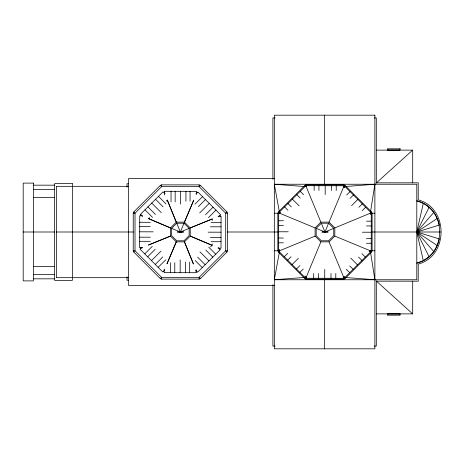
<?xml version="1.0" encoding="UTF-8"?>
<svg xmlns="http://www.w3.org/2000/svg" width="464" height="464" viewBox="0 0 464 464"><rect width="100%" height="100%" fill="white"/><g stroke="black" fill="none" stroke-linecap="round" stroke-linejoin="round"><path stroke-width="0.7" d="M164.186 269.039L164.181 272.652L196.144 272.704L196.15 269.752M164.569 194.95L164.575 191.296L196.545 191.348L196.539 194.254M170.648 272.664L170.665 262.723M171.03 201.956L171.048 191.307M174.771 272.67L174.789 262.728M175.154 201.962L175.172 191.313M180.16 272.681L180.183 259.898M180.537 204.102L180.56 191.319M185.548 272.687L185.565 262.038M185.931 201.272L185.948 191.33M189.672 272.693L189.689 262.044M190.054 201.277L190.072 191.336M313.693 278.272L313.699 273.487M314.145 190.478L314.157 185.693M318.478 278.278L318.49 273.493M318.936 190.484L318.942 185.699M324.73 278.29L324.748 269.404M325.183 194.596L325.194 185.71M330.983 278.301L330.994 273.516M331.441 190.507L331.447 185.722M335.774 278.307L335.779 273.522M336.226 190.513L336.238 185.728M370.533 211.804L374.883 184.249L345.164 186.545M279.235 211.097L274.323 184.249L416.794 184.249L416.794 279.751L274.323 279.751L279.235 252.903M423.284 203.394L416.794 232L423.284 260.606L416.794 263.123C447.319 256.29 447.25 207.686 416.794 200.877C428.115 203.945 437.088 213.556 439.373 225.057L416.794 232L429.055 256.702L423.284 260.606M429.055 256.702L433.805 251.616L437.303 245.589L439.373 238.943L416.794 232L429.055 207.298M133.238 213.22L133.76 211.961L160.318 185.397L161.576 184.875L199.143 184.875L200.402 185.397L226.96 211.961L227.482 213.22L227.482 250.78L226.96 252.039L200.402 278.603L199.143 279.125L161.576 279.125L160.318 278.603L133.76 252.039L133.238 250.78L133.238 213.22L135.018 213.22L161.576 186.656L199.143 186.656L225.701 213.22L225.701 250.78L199.143 277.344L161.576 277.344L135.018 250.78L135.018 213.22L133.76 211.961M180.774 231.002L183.999 223.219L176.72 223.219L171.581 228.363L171.581 235.637L176.72 240.781L183.999 240.781L189.144 235.637L189.144 228.363L183.999 223.219M278.365 211.961L277.843 213.22L277.843 250.78L278.365 252.039L304.923 278.603L306.182 279.125L343.743 279.125L345.001 278.603L371.565 252.039L372.087 250.78L372.087 213.22L371.565 211.961L345.001 185.397L343.743 184.875L306.182 184.875L304.923 185.397L278.365 211.961L279.618 213.22L315.097 227.911L320.879 222.134L329.051 222.134L334.828 227.911L334.828 236.089L329.051 241.866L320.879 241.866L315.097 236.089L315.097 227.911M320.879 241.866L306.182 277.344L306.182 278.255L343.285 278.319L343.285 277.344L343.743 277.344L345.001 278.603M325.374 231.002L328.599 223.219L321.326 223.219L316.181 228.363L316.181 235.637L321.326 240.781L328.599 240.781L333.744 235.637L333.744 228.363L328.599 223.219M329.051 222.134L343.743 186.656L343.749 185.745L306.646 185.681L306.64 186.656L306.182 186.656L304.923 185.397M193.714 200.135L184.446 222.134L176.274 222.134L170.491 227.911L170.491 236.089L176.274 241.866L184.446 241.866L190.228 236.089L190.228 227.911L184.446 222.134L193.714 200.286M167.005 263.865L176.274 241.866L167.005 263.714M140.969 214.936L140.731 215.255L141.01 214.971M219.75 249.064L219.988 248.745L219.71 249.029M370.028 251.152L370.307 250.78L374.883 250.78M433.805 212.384L416.794 232L433.805 251.616M149.652 217.639L148.642 218.648L170.491 227.911L148.492 218.648M166.263 201.028L167.266 200.025L176.274 222.134L167.376 200.135M133.76 252.039L135.018 250.78L133.238 250.78M200.402 185.397L199.143 186.656L199.143 184.875M160.318 278.603L161.576 277.344L161.576 279.125M226.96 211.961L225.701 213.22L227.482 213.22M210.563 246.865L212.077 245.352L190.228 236.089L212.228 245.352L212.228 243.931M280.645 212.199L279.618 213.22L274.323 213.22M278.365 252.039L279.618 250.78L315.097 236.089M345.001 185.397L343.743 186.656L344.769 187.676M304.923 278.603L306.182 277.344L304.848 276.01M371.565 211.961L370.307 213.22L334.828 227.911M343.285 277.408L344.769 276.324M369.286 251.801L370.307 250.78L371.223 250.78L371.287 213.678L370.307 213.678M142.233 247.254L140.174 249.301L162.736 271.945L164.83 269.862M195.895 194.138L197.983 192.055L220.551 214.699L218.492 216.746M144.739 253.883L152.285 246.367M195.008 204.16L202.553 196.637M147.651 256.807L155.196 249.29M198.424 206.579L205.465 199.561M151.455 260.623L161.008 251.099M199.711 212.901L209.264 203.377M155.26 264.439L162.8 256.923M205.523 214.71L213.069 207.193M158.172 267.363L165.712 259.84M208.435 217.633L215.98 210.117M344.073 186.98L344.764 186.29L370.956 212.576L370.307 213.22L370.307 214.664M284.275 256.749L287.663 253.367M346.678 194.99L350.065 191.615M287.657 260.136L291.044 256.76M350.053 198.383L353.446 195.002M292.071 264.567L298.364 258.297M351.567 205.703L357.86 199.433M296.484 268.998L299.872 265.617M358.881 207.24L362.274 203.864M299.86 272.385L303.253 269.01M362.262 210.633L365.655 207.251M305.857 277.02L305.167 277.71L278.974 251.424L279.618 250.78L279.618 249.336M375.95 183.286L412.693 150.127L412.693 182.828M437.303 218.411L416.794 232L437.303 245.589M181.36 231.588L189.144 228.363M325.96 231.588L333.744 228.363M212.338 218.909L190.228 227.911L212.228 219.014L212.228 220.441M148.387 245.091L170.491 236.089L148.492 244.986M164.575 192.079L164.181 192.137L164.575 192.137M306.64 186.592L305.538 186.012L279.258 212.199L279.949 212.895L278.707 213.22L278.644 250.322L279.618 250.322M196.144 271.921L196.539 271.863L196.144 271.863M274.323 279.751L304.059 277.501M275.065 117.926L272.896 117.926L272.896 179.406M374.141 117.926L376.31 117.926L376.31 182.822L418.221 182.822L418.221 199.903C448.671 207.773 448.671 256.227 418.221 264.097L418.221 281.178L376.31 281.178L376.31 346.074L374.141 346.074M376.31 150.127L412.693 150.127M274.323 178.617L128.458 178.617L128.458 285.383L274.323 285.383M128.476 183.744L127.032 183.744L127.032 187.125M33.373 185.171L54.648 185.171M128.458 186.319L56.364 186.319L56.364 277.681L128.458 277.681M33.373 189.451L54.648 189.451M33.373 197.391L54.648 197.391M374.883 213.22L370.307 213.22L370.371 213.678M23.2 232L54.648 232M56.364 232L133.516 232M227.389 232L277.93 232M371.618 232L440.8 232M227.482 250.78L225.701 250.78L226.96 252.039M274.323 250.78L279.618 250.78L279.554 250.322M33.373 266.609L54.648 266.609M33.373 274.549L54.648 274.549M33.373 278.829L54.648 278.829M128.476 280.256L127.032 280.256L127.032 276.875M376.31 313.873L412.693 313.873L412.693 281.172M275.065 346.074L272.896 346.074L272.896 284.594M142.616 215.824L139.71 215.818L139.652 247.782L142.605 247.788M218.115 216.212L221.067 216.218L221.015 248.182L218.109 248.176M278.696 220.725L283.481 220.736M366.485 221.183L371.27 221.189M139.699 222.291L150.348 222.308M211.114 222.668L221.055 222.685M278.684 225.516L283.469 225.521M366.479 225.968L371.264 225.98M139.693 226.415L150.342 226.432M210.401 226.792L221.05 226.815M278.673 231.768L288.243 231.785M139.681 231.803L153.172 231.826M362.367 232.215L371.252 232.232M208.261 232.18L221.038 232.197M139.67 237.185L150.324 237.208M210.378 237.568L221.032 237.585M278.667 238.02L283.452 238.032M366.456 238.479L371.241 238.484M139.664 241.315L150.313 241.332M211.085 241.692L221.021 241.709M278.655 242.811L283.44 242.817M366.45 243.264L371.235 243.275M274.323 184.249L304.059 186.499M345.164 277.455L374.883 279.751L370.533 252.196M316.181 228.363L323.965 231.588M334.828 236.089L370.307 250.78L371.565 252.039M171.581 228.363L179.365 231.588M344.114 186.94L343.743 186.656L343.743 184.249M305.811 277.06L306.182 277.344L306.182 279.751M163.293 271.388L163.612 271.631L163.334 271.347M375.95 280.714L412.693 313.873M160.318 185.397L161.576 186.656L161.576 184.875M200.402 278.603L199.143 277.344L199.143 279.125M369.982 251.105L370.672 251.801L344.392 277.988L343.743 277.344L329.051 241.866M300.22 191.313L303.595 194.7M361.972 253.709L365.354 257.102M296.827 194.689L300.202 198.082M358.585 257.091L361.961 260.478M292.395 199.102L299.152 205.883M350.778 258.117L357.529 264.898M287.97 203.522L291.346 206.909M349.723 265.918L353.104 269.311M284.577 206.898L287.953 210.291M346.335 269.3L349.711 272.687M165.109 193.871L163.055 191.812L140.418 214.374L142.5 216.468M218.219 247.532L220.307 249.626L197.664 272.188L195.611 270.129M158.473 196.382L165.99 203.922M208.707 247.15L215.719 254.191M155.55 199.294L163.073 206.834M205.784 250.061L212.802 257.102M151.74 203.093L161.257 212.651M199.961 251.853L208.986 260.907M147.923 206.898L155.44 214.443M197.652 257.166L205.169 264.706M145 209.809L152.517 217.355M195.228 260.577L202.246 267.618M320.879 222.134L306.182 186.656L306.182 184.249M321.326 223.219L324.551 231.002M176.72 223.219L179.945 231.002M193.453 263.975L184.446 241.866L193.343 263.865M140.441 247.782L140.493 248.182L140.493 247.782M399.365 150.011L399.365 150.533L388.2 150.533L388.2 150.011M399.365 313.989L399.365 313.467L388.2 313.467L388.2 313.989M343.743 277.344L343.743 279.751M325.687 231.855L325.687 232.145M325.496 231.855L325.496 232.145M325.218 231.855L325.218 232.145M325.003 231.855L325.003 232.145M324.788 231.855L324.777 232.145M324.603 115.182L324.603 184.249M324.603 279.751L324.603 348.818M324.51 231.855L324.51 232.145M324.319 231.855L324.319 232.145M181.088 231.855L181.088 232.145M180.896 231.855L180.89 232.145M180.618 231.855L180.629 232.145M180.397 231.855L180.397 232.145M180.171 231.855L180.171 232.145M179.91 231.855L179.91 232.145M179.713 231.855L179.713 232.145M179.881 231.484L179.881 232.516L180.919 232.516L180.919 231.484L179.881 231.484M324.487 231.484L324.487 232.516L325.519 232.516L325.519 231.484L324.487 231.484M374.883 115.182L274.323 115.182L274.323 348.818L374.883 348.818L374.883 115.182M400.078 148.811L387.411 148.811L387.411 150.011L400.078 150.011L400.078 148.811M33.373 183.112L23.2 183.112L23.2 280.888L33.373 280.888L33.373 183.112M72.349 183.622L54.648 183.622L54.648 280.378L72.349 280.378L72.349 183.622M183.419 231.855L177.381 231.855L177.381 232.145L183.419 232.145L183.419 231.855M328.019 231.855L321.987 231.855L321.987 232.145L328.019 232.145L328.019 231.855M400.078 313.989L387.411 313.989L387.411 315.189L400.078 315.189L400.078 313.989M197.426 192.612L197.107 192.369L197.386 192.653M220.278 216.218L220.226 215.818L220.226 216.218"/></g></svg>
